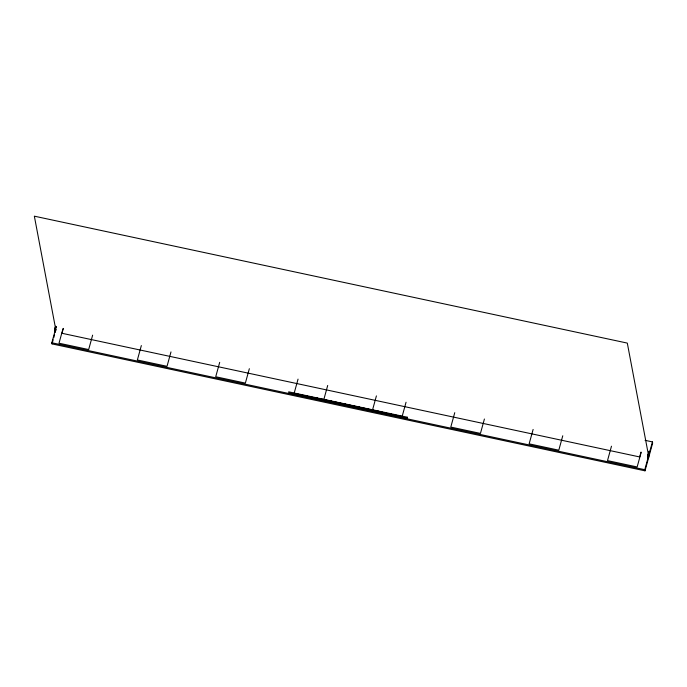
<?xml version="1.0" encoding="UTF-8"?>
<svg xmlns="http://www.w3.org/2000/svg" width="687" height="687" viewBox="0 0 687 687"><rect width="100%" height="100%" fill="white"/><g stroke="black" fill="none" stroke-linecap="round" stroke-linejoin="round"><path stroke-width="1.03" d="M55.879 326.402L55.046 329.434L55.364 327.39M648.786 452.87L647.918 456.031M55.862 326.926L54.788 330.275L55.518 326.591M55.578 326.231L54.771 331.082L56.051 326.445M645.084 440.333L652.435 441.904L652.65 443.046L644.999 470.827L52.032 343.904L51.817 342.761L56.068 327.33M52.032 343.904L53.165 339.79M53.732 337.729L54.582 334.638M55.149 332.585L55.999 329.494M62.981 328.798L59.013 343.208L88.666 349.554L92.633 335.153M63.341 328.386L61.993 333.289L639.666 456.949L641.023 452.037M141.342 345.578L137.366 359.979L167.018 366.326L170.986 351.924M219.694 362.35L215.727 376.751L245.371 383.106L249.347 368.696M298.046 379.121L294.079 393.531L323.732 399.877L327.699 385.467M376.407 395.892L372.44 410.302L402.084 416.648L406.051 402.238M454.76 412.664L450.792 427.074L480.445 433.42L484.412 419.01M533.121 429.435L529.145 443.845L558.797 450.191L562.765 435.781M611.473 446.207L607.506 460.616L637.15 466.962L641.126 452.553M644.999 470.827L644.784 469.693L652.435 441.904M648.476 453.514C645.9 463.622 650.34 449.882 648.648 452.965M54.951 329.107L55.424 327.69M381.757 412.097L348.146 405.433L314.328 397.661L381.757 412.097L314.328 397.661M51.817 342.761L644.784 469.693M648.846 457.061L627.308 343.096L34.35 216.173L55.862 330.009M649.052 451.307L647.515 456.864L647.738 458.006L649.267 452.45L649.052 451.307M296.509 393.917L294.714 393.66L348.18 405.596L401.448 416.511L296.509 393.917M407.271 417.207L288.677 391.822L288.892 392.964L407.485 418.349L407.271 417.207"/></g></svg>
